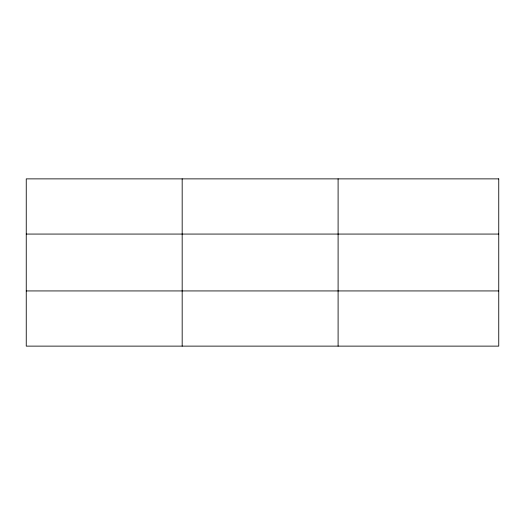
<?xml version="1.0" encoding="UTF-8"?>
<svg xmlns="http://www.w3.org/2000/svg" width="525" height="525" viewBox="0 0 525 525"><rect width="100%" height="100%" fill="white"/><g stroke="black" fill="none" stroke-linecap="round" stroke-linejoin="round"><path stroke-width="0.79" d="M182.175 346.126L182.175 178.874M338.1 346.126L338.1 178.874M26.25 234.065L498.75 234.065M26.25 290.935L498.75 290.935M498.75 178.874L498.75 346.126L26.25 346.126L26.25 178.874L498.75 178.874"/></g></svg>
